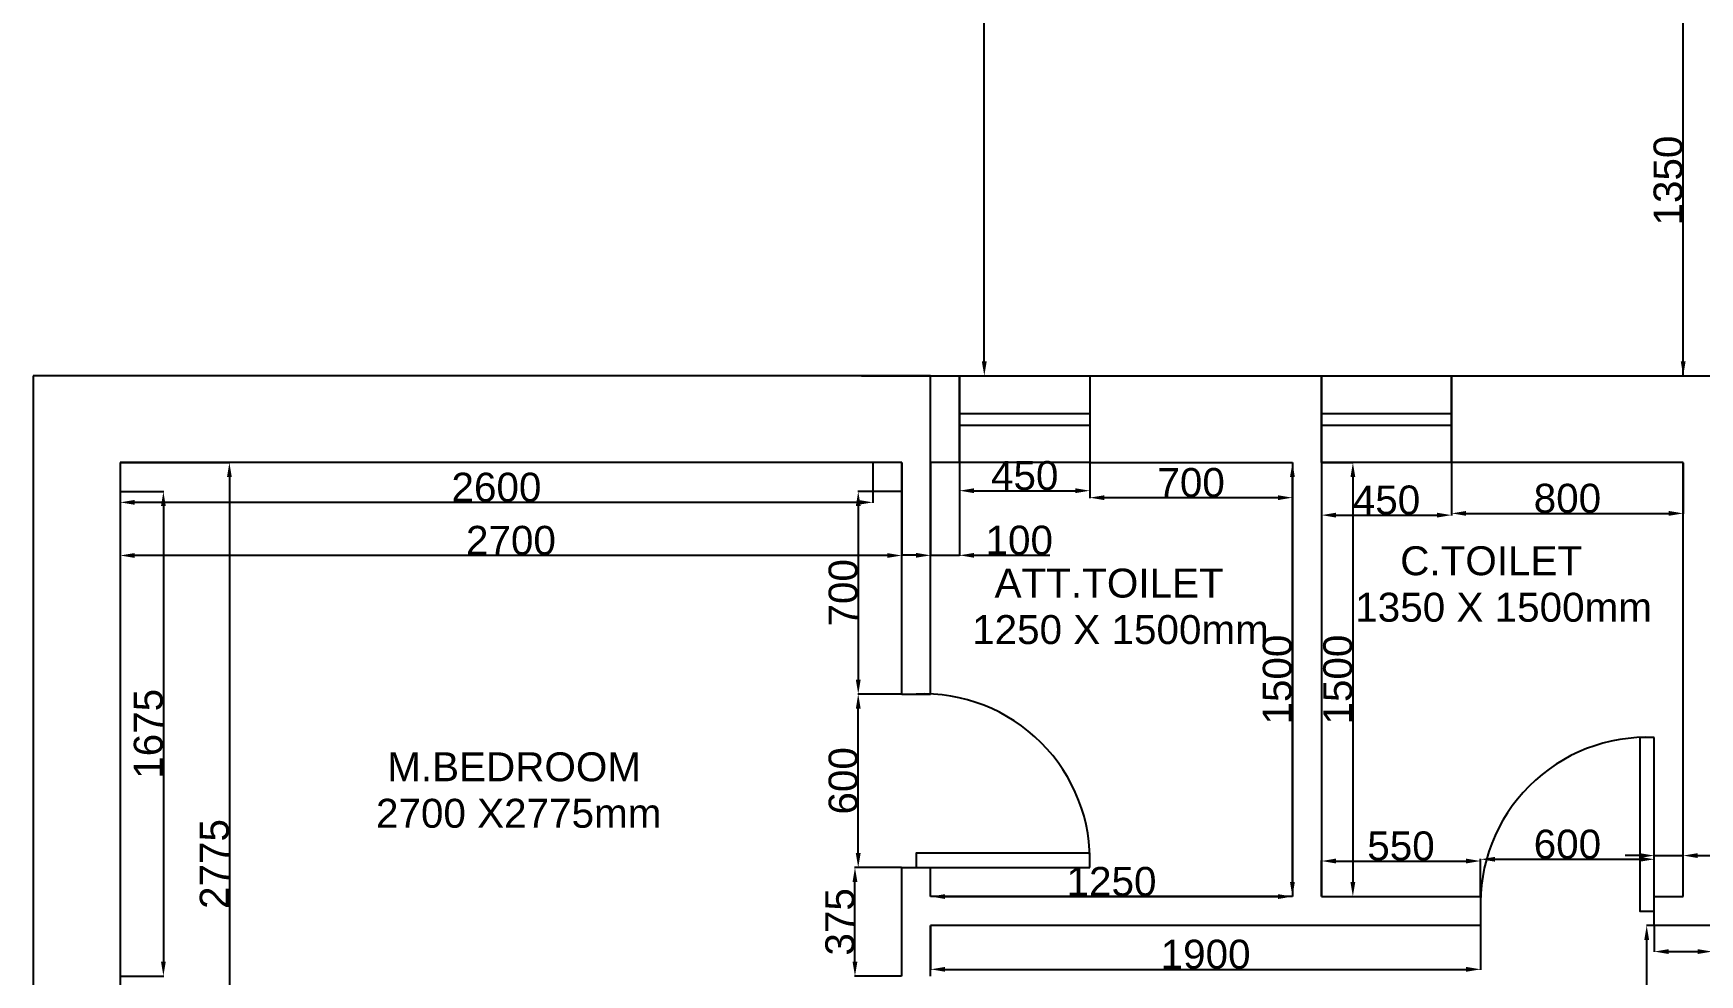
# Model space of a CAD drawing. Header units: millimetres. Extents: x 31576 to 52476, y 11068 to 27658.
# Drawn here: x 31576 to 37333, y 15913 to 19167 of the extents above; entities that cross this region are included whole.
import ezdxf

# ---------------------------------------------------------------- set-up
doc = ezdxf.new("R2010")
doc.units = ezdxf.units.MM
doc.layers.add('door', color=50, linetype='Continuous')
doc.layers.add('ventilator', color=240, linetype='Continuous')
doc.styles.get("Standard").update_dxf_attribs({"font": 'arial.ttf'})
doc.dimstyles.new('ISO-25', dxfattribs={"dimtxt": 100, "dimasz": 50, "dimexe": 1.25, "dimexo": 0.625, "dimtad": 1, "dimdec": 1, "dimtxsty": 'Standard', "dimcen": 2.5, "dimadec": 0, "dimazin": 0, "dimtfac": 1, "dimtdec": 1, "dimtmove": 0, "dimatfit": 3, "dimfxl": 1, "dimarcsym": 0})

# ---------------------------------------------------------------- blocks, each defined once
blk = doc.blocks.new('*D17')
at = {"color": 0, "lineweight": -2, "transparency": 16777216}
for p, q in [((34575.3, 16282.9), (34413.3, 16282.9)), ((34414.5, 15957.9), (34414.5, 16232.9)), ((34575.3, 15907.9), (34413.3, 15907.9))]:
    blk.add_line(p, q, dxfattribs=at)
at = {"color": 0, "transparency": 16777216}
for points in [[(34406.2, 16232.9), (34422.9, 16232.9), (34414.5, 16282.9)], [(34406.2, 15957.9), (34422.9, 15957.9), (34414.5, 15907.9)]]:
    blk.add_solid(points, dxfattribs=at)
at = {"layer": 'Defpoints', "color": 0, "transparency": 16777216}
for p in [(34414.5, 16282.9), (34575.9, 16282.9), (34575.9, 15907.9)]:
    blk.add_point(p, dxfattribs=at)
at = {"color": 0, "transparency": 16777216, "insert": (34362.8, 16095.4), "char_height": 100, "attachment_point": 5, "rotation": 90}
blk.add_mtext('375', dxfattribs=at)
blk = doc.blocks.new('*D18')
at = {"color": 0, "lineweight": -2, "transparency": 16777216}
for p, q in [((34575.3, 16882.9), (34424.6, 16882.9)), ((34425.8, 16332.9), (34425.8, 16832.9)), ((34575.3, 16282.9), (34424.6, 16282.9))]:
    blk.add_line(p, q, dxfattribs=at)
at = {"color": 0, "transparency": 16777216}
for points in [[(34417.5, 16832.9), (34434.2, 16832.9), (34425.8, 16882.9)], [(34417.5, 16332.9), (34434.2, 16332.9), (34425.8, 16282.9)]]:
    blk.add_solid(points, dxfattribs=at)
at = {"layer": 'Defpoints', "color": 0, "transparency": 16777216}
for p in [(34425.8, 16882.9), (34575.9, 16882.9), (34575.9, 16282.9)]:
    blk.add_point(p, dxfattribs=at)
at = {"color": 0, "transparency": 16777216, "insert": (34374.2, 16582.9), "char_height": 100, "attachment_point": 5, "rotation": 90}
blk.add_mtext('600', dxfattribs=at)
blk = doc.blocks.new('*D19')
at = {"color": 0, "lineweight": -2, "transparency": 16777216}
for p, q in [((34575.3, 17582.9), (34424.6, 17582.9)), ((34425.8, 17532.9), (34425.8, 16932.9)), ((34575.3, 16882.9), (34424.6, 16882.9))]:
    blk.add_line(p, q, dxfattribs=at)
at = {"color": 0, "transparency": 16777216}
for points in [[(34417.5, 17532.9), (34434.2, 17532.9), (34425.8, 17582.9)], [(34417.5, 16932.9), (34434.2, 16932.9), (34425.8, 16882.9)]]:
    blk.add_solid(points, dxfattribs=at)
at = {"layer": 'Defpoints', "color": 0, "transparency": 16777216}
for p in [(34575.9, 17582.9), (34425.8, 16882.9), (34575.9, 16882.9)]:
    blk.add_point(p, dxfattribs=at)
at = {"color": 0, "transparency": 16777216, "insert": (34374.2, 17232.9), "char_height": 100, "attachment_point": 5, "rotation": 90}
blk.add_mtext('700', dxfattribs=at)
blk = doc.blocks.new('*D20')
at = {"color": 0, "lineweight": -2, "transparency": 16777216}
for p, q in [((31875.9, 17682.2), (31875.9, 17544.3)), ((34475.9, 17682.2), (34475.9, 17544.3)), ((34425.9, 17545.6), (31925.9, 17545.6))]:
    blk.add_line(p, q, dxfattribs=at)
at = {"color": 0, "transparency": 16777216}
for points in [[(31925.9, 17553.9), (31925.9, 17537.2), (31875.9, 17545.6)], [(34425.9, 17553.9), (34425.9, 17537.2), (34475.9, 17545.6)]]:
    blk.add_solid(points, dxfattribs=at)
at = {"layer": 'Defpoints', "color": 0, "transparency": 16777216}
for p in [(31875.9, 17682.9), (34475.9, 17682.9), (31875.9, 17545.6)]:
    blk.add_point(p, dxfattribs=at)
at = {"color": 0, "transparency": 16777216, "insert": (33175.9, 17597.3), "char_height": 100, "attachment_point": 5}
blk.add_mtext('2600', dxfattribs=at)
blk = doc.blocks.new('*D21')
at = {"color": 0, "lineweight": -2, "transparency": 16777216}
for p, q in [((31875.9, 17682.2), (31875.9, 17360.6)), ((34575.9, 17682.2), (34575.9, 17360.6)), ((34525.9, 17361.9), (31925.9, 17361.9))]:
    blk.add_line(p, q, dxfattribs=at)
at = {"color": 0, "transparency": 16777216}
for points in [[(31925.9, 17370.2), (31925.9, 17353.6), (31875.9, 17361.9)], [(34525.9, 17370.2), (34525.9, 17353.6), (34575.9, 17361.9)]]:
    blk.add_solid(points, dxfattribs=at)
at = {"layer": 'Defpoints', "color": 0, "transparency": 16777216}
for p in [(31875.9, 17682.9), (34575.9, 17682.9), (31875.9, 17361.9)]:
    blk.add_point(p, dxfattribs=at)
at = {"color": 0, "transparency": 16777216, "insert": (33225.9, 17413.6), "char_height": 100, "attachment_point": 5}
blk.add_mtext('2700', dxfattribs=at)
blk = doc.blocks.new('*D22')
at = {"color": 0, "lineweight": -2, "transparency": 16777216}
for p, q in [((31876.5, 17582.9), (32026.4, 17582.9)), ((32025.2, 17532.9), (32025.2, 15957.9)), ((31876.5, 15907.9), (32026.4, 15907.9))]:
    blk.add_line(p, q, dxfattribs=at)
at = {"color": 0, "transparency": 16777216}
for points in [[(32016.9, 17532.9), (32033.5, 17532.9), (32025.2, 17582.9)], [(32016.9, 15957.9), (32033.5, 15957.9), (32025.2, 15907.9)]]:
    blk.add_solid(points, dxfattribs=at)
at = {"layer": 'Defpoints', "color": 0, "transparency": 16777216}
for p in [(31875.9, 17582.9), (31875.9, 15907.9), (32025.2, 15907.9)]:
    blk.add_point(p, dxfattribs=at)
at = {"color": 0, "transparency": 16777216, "insert": (31973.5, 16745.4), "char_height": 100, "attachment_point": 5, "rotation": 90}
blk.add_mtext('1675', dxfattribs=at)
blk = doc.blocks.new('*D23')
at = {"color": 0, "lineweight": -2, "transparency": 16777216}
for p, q in [((31876.5, 17682.9), (32254.6, 17682.9)), ((32253.3, 17632.9), (32253.3, 14957.9)), ((31876.5, 14907.9), (32254.6, 14907.9))]:
    blk.add_line(p, q, dxfattribs=at)
at = {"color": 0, "transparency": 16777216}
for points in [[(32245, 17632.9), (32261.6, 17632.9), (32253.3, 17682.9)], [(32245, 14957.9), (32261.6, 14957.9), (32253.3, 14907.9)]]:
    blk.add_solid(points, dxfattribs=at)
at = {"layer": 'Defpoints', "color": 0, "transparency": 16777216}
for p in [(31875.9, 17682.9), (31875.9, 14907.9), (32253.3, 14907.9)]:
    blk.add_point(p, dxfattribs=at)
at = {"color": 0, "transparency": 16777216, "insert": (32201.6, 16295.4), "char_height": 100, "attachment_point": 5, "rotation": 90}
blk.add_mtext('2775', dxfattribs=at)
blk = doc.blocks.new('*D30')
at = {"color": 0, "lineweight": -2, "transparency": 16777216}
for p, q in [((34675.9, 16182.2), (34675.9, 16181.6)), ((34725.9, 16182.9), (35875.9, 16182.9)), ((35925.9, 16183.5), (35925.9, 16184.1))]:
    blk.add_line(p, q, dxfattribs=at)
at = {"color": 0, "transparency": 16777216}
for points in [[(34725.9, 16191.2), (34725.9, 16174.5), (34675.9, 16182.9)], [(35875.9, 16191.2), (35875.9, 16174.5), (35925.9, 16182.9)]]:
    blk.add_solid(points, dxfattribs=at)
at = {"layer": 'Defpoints', "color": 0, "transparency": 16777216}
for p in [(34675.9, 16182.9), (35925.9, 16182.9), (35925.9, 16182.9)]:
    blk.add_point(p, dxfattribs=at)
at = {"color": 0, "transparency": 16777216, "insert": (35300.9, 16234.6), "char_height": 100, "attachment_point": 5}
blk.add_mtext('1250', dxfattribs=at)
blk = doc.blocks.new('*D31')
at = {"color": 0, "lineweight": -2, "transparency": 16777216}
for p, q in [((36025.9, 17682.2), (36025.9, 17500.1)), ((36475.9, 17682.2), (36475.9, 17500.1)), ((36075.9, 17501.4), (36425.9, 17501.4))]:
    blk.add_line(p, q, dxfattribs=at)
at = {"color": 0, "transparency": 16777216}
for points in [[(36075.9, 17509.7), (36075.9, 17493.1), (36025.9, 17501.4)], [(36425.9, 17509.7), (36425.9, 17493.1), (36475.9, 17501.4)]]:
    blk.add_solid(points, dxfattribs=at)
at = {"layer": 'Defpoints', "color": 0, "transparency": 16777216}
for p in [(36025.9, 17682.9), (36475.9, 17682.9), (36475.9, 17501.4)]:
    blk.add_point(p, dxfattribs=at)
at = {"color": 0, "transparency": 16777216, "insert": (36250.9, 17553.1), "char_height": 100, "attachment_point": 5}
blk.add_mtext('450', dxfattribs=at)
blk = doc.blocks.new('*D32')
at = {"color": 0, "lineweight": -2, "transparency": 16777216}
for p, q in [((36475.9, 17682.2), (36475.9, 17506.2)), ((37275.9, 17682.2), (37275.9, 17506.2)), ((36525.9, 17507.4), (37225.9, 17507.4))]:
    blk.add_line(p, q, dxfattribs=at)
at = {"color": 0, "transparency": 16777216}
for points in [[(36525.9, 17515.8), (36525.9, 17499.1), (36475.9, 17507.4)], [(37225.9, 17515.8), (37225.9, 17499.1), (37275.9, 17507.4)]]:
    blk.add_solid(points, dxfattribs=at)
at = {"layer": 'Defpoints', "color": 0, "transparency": 16777216}
for p in [(36475.9, 17682.9), (37275.9, 17682.9), (37275.9, 17507.4)]:
    blk.add_point(p, dxfattribs=at)
at = {"color": 0, "transparency": 16777216, "insert": (36875.9, 17559.1), "char_height": 100, "attachment_point": 5}
blk.add_mtext('800', dxfattribs=at)
blk = doc.blocks.new('*D33')
at = {"color": 0, "lineweight": -2, "transparency": 16777216}
for p, q in [((34675.9, 17682.2), (34675.9, 17361.2)), ((34775.9, 17682.2), (34775.9, 17361.2)), ((34625.9, 17362.5), (34575.9, 17362.5)), ((34675.9, 17362.5), (34775.9, 17362.5)), ((34825.9, 17362.5), (35088.3, 17362.5))]:
    blk.add_line(p, q, dxfattribs=at)
at = {"color": 0, "transparency": 16777216}
for points in [[(34625.9, 17370.8), (34625.9, 17354.2), (34675.9, 17362.5)], [(34825.9, 17370.8), (34825.9, 17354.2), (34775.9, 17362.5)]]:
    blk.add_solid(points, dxfattribs=at)
at = {"layer": 'Defpoints', "color": 0, "transparency": 16777216}
for p in [(34675.9, 17682.9), (34775.9, 17682.9), (34775.9, 17362.5)]:
    blk.add_point(p, dxfattribs=at)
at = {"color": 0, "transparency": 16777216, "insert": (34982.1, 17414.2), "char_height": 100, "attachment_point": 5}
blk.add_mtext('100', dxfattribs=at)
blk = doc.blocks.new('*D34')
at = {"color": 0, "lineweight": -2, "transparency": 16777216}
for p, q in [((34775.9, 17682.2), (34775.9, 17584.7)), ((35225.9, 17682.2), (35225.9, 17584.7)), ((34825.9, 17585.9), (35175.9, 17585.9))]:
    blk.add_line(p, q, dxfattribs=at)
at = {"color": 0, "transparency": 16777216}
for points in [[(34825.9, 17594.3), (34825.9, 17577.6), (34775.9, 17585.9)], [(35175.9, 17594.3), (35175.9, 17577.6), (35225.9, 17585.9)]]:
    blk.add_solid(points, dxfattribs=at)
at = {"layer": 'Defpoints', "color": 0, "transparency": 16777216}
for p in [(34775.9, 17682.9), (35225.9, 17682.9), (35225.9, 17585.9)]:
    blk.add_point(p, dxfattribs=at)
at = {"color": 0, "transparency": 16777216, "insert": (35000.9, 17637.6), "char_height": 100, "attachment_point": 5}
blk.add_mtext('450', dxfattribs=at)
blk = doc.blocks.new('*D35')
at = {"color": 0, "lineweight": -2, "transparency": 16777216}
for p, q in [((35225.9, 17682.2), (35225.9, 17560.5)), ((35925.9, 17682.2), (35925.9, 17560.5)), ((35275.9, 17561.8), (35875.9, 17561.8))]:
    blk.add_line(p, q, dxfattribs=at)
at = {"color": 0, "transparency": 16777216}
for points in [[(35275.9, 17570.1), (35275.9, 17553.4), (35225.9, 17561.8)], [(35875.9, 17570.1), (35875.9, 17553.4), (35925.9, 17561.8)]]:
    blk.add_solid(points, dxfattribs=at)
at = {"layer": 'Defpoints', "color": 0, "transparency": 16777216}
for p in [(35225.9, 17682.9), (35925.9, 17682.9), (35925.9, 17561.8)]:
    blk.add_point(p, dxfattribs=at)
at = {"color": 0, "transparency": 16777216, "insert": (35575.9, 17613.5), "char_height": 100, "attachment_point": 5}
blk.add_mtext('700', dxfattribs=at)
blk = doc.blocks.new('*D36')
at = {"color": 0, "lineweight": -2, "transparency": 16777216}
for p, q in [((36025.9, 16183.5), (36025.9, 16307)), ((36075.9, 16305.7), (36525.9, 16305.7)), ((36575.9, 16183.5), (36575.9, 16307))]:
    blk.add_line(p, q, dxfattribs=at)
at = {"color": 0, "transparency": 16777216}
for points in [[(36075.9, 16314.1), (36075.9, 16297.4), (36025.9, 16305.7)], [(36525.9, 16314.1), (36525.9, 16297.4), (36575.9, 16305.7)]]:
    blk.add_solid(points, dxfattribs=at)
at = {"layer": 'Defpoints', "color": 0, "transparency": 16777216}
for p in [(36575.9, 16305.7), (36025.9, 16182.9), (36575.9, 16182.9)]:
    blk.add_point(p, dxfattribs=at)
at = {"color": 0, "transparency": 16777216, "insert": (36300.9, 16357.4), "char_height": 100, "attachment_point": 5}
blk.add_mtext('550', dxfattribs=at)
blk = doc.blocks.new('*D37')
at = {"color": 0, "lineweight": -2, "transparency": 16777216}
for p, q in [((36575.9, 16183.5), (36575.9, 16313)), ((36625.9, 16311.8), (37125.9, 16311.8)), ((37175.9, 16183.5), (37175.9, 16313))]:
    blk.add_line(p, q, dxfattribs=at)
at = {"color": 0, "transparency": 16777216}
for points in [[(36625.9, 16320.1), (36625.9, 16303.4), (36575.9, 16311.8)], [(37125.9, 16320.1), (37125.9, 16303.4), (37175.9, 16311.8)]]:
    blk.add_solid(points, dxfattribs=at)
at = {"layer": 'Defpoints', "color": 0, "transparency": 16777216}
for p in [(37175.9, 16311.8), (36575.9, 16182.9), (37175.9, 16182.9)]:
    blk.add_point(p, dxfattribs=at)
at = {"color": 0, "transparency": 16777216, "insert": (36875.9, 16363.4), "char_height": 100, "attachment_point": 5}
blk.add_mtext('600', dxfattribs=at)
blk = doc.blocks.new('*D38')
at = {"color": 0, "lineweight": -2, "transparency": 16777216}
for p, q in [((37125.9, 16324.5), (37075.9, 16324.5)), ((37175.9, 16183.5), (37175.9, 16325.8)), ((37175.9, 16324.5), (37275.9, 16324.5)), ((37275.9, 16183.5), (37275.9, 16325.8)), ((37325.9, 16324.5), (37588.3, 16324.5))]:
    blk.add_line(p, q, dxfattribs=at)
at = {"color": 0, "transparency": 16777216}
for points in [[(37125.9, 16332.8), (37125.9, 16316.2), (37175.9, 16324.5)], [(37325.9, 16332.8), (37325.9, 16316.2), (37275.9, 16324.5)]]:
    blk.add_solid(points, dxfattribs=at)
at = {"layer": 'Defpoints', "color": 0, "transparency": 16777216}
for p in [(37275.9, 16324.5), (37175.9, 16182.9), (37275.9, 16182.9)]:
    blk.add_point(p, dxfattribs=at)
at = {"color": 0, "transparency": 16777216, "insert": (37482.1, 16376.2), "char_height": 100, "attachment_point": 5}
blk.add_mtext('100', dxfattribs=at)
blk = doc.blocks.new('*D39')
at = {"color": 0, "lineweight": -2, "transparency": 16777216}
for p, q in [((34675.9, 16082.2), (34675.9, 15930.1)), ((36575.9, 16082.2), (36575.9, 15930.1)), ((34725.9, 15931.3), (36525.9, 15931.3))]:
    blk.add_line(p, q, dxfattribs=at)
at = {"color": 0, "transparency": 16777216}
for points in [[(34725.9, 15939.7), (34725.9, 15923), (34675.9, 15931.3)], [(36525.9, 15939.7), (36525.9, 15923), (36575.9, 15931.3)]]:
    blk.add_solid(points, dxfattribs=at)
at = {"layer": 'Defpoints', "color": 0, "transparency": 16777216}
for p in [(34675.9, 16082.9), (36575.9, 16082.9), (36575.9, 15931.3)]:
    blk.add_point(p, dxfattribs=at)
at = {"color": 0, "transparency": 16777216, "insert": (35625.9, 15983), "char_height": 100, "attachment_point": 5}
blk.add_mtext('1900', dxfattribs=at)
blk = doc.blocks.new('*D41')
at = {"color": 0, "lineweight": -2, "transparency": 16777216}
for p, q in [((37275.3, 16082.9), (37148.6, 16082.9)), ((37149.8, 12932.9), (37149.8, 16032.9)), ((37275.3, 12882.9), (37148.6, 12882.9))]:
    blk.add_line(p, q, dxfattribs=at)
at = {"color": 0, "transparency": 16777216}
for points in [[(37141.5, 16032.9), (37158.2, 16032.9), (37149.8, 16082.9)], [(37141.5, 12932.9), (37158.2, 12932.9), (37149.8, 12882.9)]]:
    blk.add_solid(points, dxfattribs=at)
at = {"layer": 'Defpoints', "color": 0, "transparency": 16777216}
for p in [(37149.8, 16082.9), (37275.9, 16082.9), (37275.9, 12882.9)]:
    blk.add_point(p, dxfattribs=at)
at = {"color": 0, "transparency": 16777216, "insert": (37098.1, 14482.9), "char_height": 100, "attachment_point": 5, "rotation": 90}
blk.add_mtext('3200', dxfattribs=at)
blk = doc.blocks.new('*D50')
at = {"color": 0, "lineweight": -2, "transparency": 16777216}
for p, q in [((37175.9, 16082.2), (37175.9, 15991.4)), ((37375.9, 16082.2), (37375.9, 15991.4)), ((37225.9, 15992.7), (37325.9, 15992.7)), ((37375.9, 15992.7), (37649.4, 15992.7))]:
    blk.add_line(p, q, dxfattribs=at)
at = {"color": 0, "transparency": 16777216}
for points in [[(37225.9, 16001), (37225.9, 15984.3), (37175.9, 15992.7)], [(37325.9, 16001), (37325.9, 15984.3), (37375.9, 15992.7)]]:
    blk.add_solid(points, dxfattribs=at)
at = {"layer": 'Defpoints', "color": 0, "transparency": 16777216}
for p in [(37175.9, 16082.9), (37375.9, 16082.9), (37375.9, 15992.7)]:
    blk.add_point(p, dxfattribs=at)
at = {"color": 0, "transparency": 16777216, "insert": (37537.7, 16044.4), "char_height": 100, "attachment_point": 5}
blk.add_mtext('200', dxfattribs=at)
blk = doc.blocks.new('*D68')
at = {"color": 0, "lineweight": -2, "transparency": 16777216}
for p, q in [((35925.3, 17682.9), (35924.6, 17682.9)), ((35925.9, 16232.9), (35925.9, 17632.9)), ((35925.3, 16182.9), (35924.6, 16182.9))]:
    blk.add_line(p, q, dxfattribs=at)
at = {"color": 0, "transparency": 16777216}
for points in [[(35917.5, 17632.9), (35934.2, 17632.9), (35925.9, 17682.9)], [(35917.5, 16232.9), (35934.2, 16232.9), (35925.9, 16182.9)]]:
    blk.add_solid(points, dxfattribs=at)
at = {"layer": 'Defpoints', "color": 0, "transparency": 16777216}
for p in [(35925.9, 17682.9), (35925.9, 17682.9), (35925.9, 16182.9)]:
    blk.add_point(p, dxfattribs=at)
at = {"color": 0, "transparency": 16777216, "insert": (35874.2, 16932.9), "char_height": 100, "attachment_point": 5, "rotation": 90}
blk.add_mtext('1500', dxfattribs=at)
blk = doc.blocks.new('*D69')
at = {"color": 0, "lineweight": -2, "transparency": 16777216}
for p, q in [((36026.5, 17682.9), (36135.9, 17682.9)), ((36134.7, 17632.9), (36134.7, 16232.9)), ((36026.5, 16182.9), (36135.9, 16182.9))]:
    blk.add_line(p, q, dxfattribs=at)
at = {"color": 0, "transparency": 16777216}
for points in [[(36126.4, 17632.9), (36143, 17632.9), (36134.7, 17682.9)], [(36126.4, 16232.9), (36143, 16232.9), (36134.7, 16182.9)]]:
    blk.add_solid(points, dxfattribs=at)
at = {"layer": 'Defpoints', "color": 0, "transparency": 16777216}
for p in [(36025.9, 17682.9), (36025.9, 16182.9), (36134.7, 16182.9)]:
    blk.add_point(p, dxfattribs=at)
at = {"color": 0, "transparency": 16777216, "insert": (36083, 16932.9), "char_height": 100, "attachment_point": 5, "rotation": 90}
blk.add_mtext('1500', dxfattribs=at)
blk = doc.blocks.new('*D98')
at = {"color": 0, "lineweight": -2, "transparency": 16777216}
for p, q in [((37275.3, 19332.9), (37274.6, 19332.9)), ((37275.9, 18032.9), (37275.9, 19282.9)), ((37275.3, 17982.9), (37274.6, 17982.9))]:
    blk.add_line(p, q, dxfattribs=at)
at = {"color": 0, "transparency": 16777216}
for points in [[(37267.5, 19282.9), (37284.2, 19282.9), (37275.9, 19332.9)], [(37267.5, 18032.9), (37284.2, 18032.9), (37275.9, 17982.9)]]:
    blk.add_solid(points, dxfattribs=at)
at = {"layer": 'Defpoints', "color": 0, "transparency": 16777216}
for p in [(37275.9, 19332.9), (37275.9, 19332.9), (37275.9, 17982.9)]:
    blk.add_point(p, dxfattribs=at)
at = {"color": 0, "transparency": 16777216, "insert": (37224.2, 18657.9), "char_height": 100, "attachment_point": 5, "rotation": 90}
blk.add_mtext('1350', dxfattribs=at)
blk = doc.blocks.new('*D99')
at = {"color": 0, "lineweight": -2, "transparency": 16777216}
for p, q in [((34437, 21257.9), (34862.5, 21257.9)), ((34861.3, 18032.9), (34861.3, 21207.9)), ((34437, 17982.9), (34862.5, 17982.9))]:
    blk.add_line(p, q, dxfattribs=at)
at = {"color": 0, "transparency": 16777216}
for points in [[(34852.9, 21207.9), (34869.6, 21207.9), (34861.3, 21257.9)], [(34852.9, 18032.9), (34869.6, 18032.9), (34861.3, 17982.9)]]:
    blk.add_solid(points, dxfattribs=at)
at = {"layer": 'Defpoints', "color": 0, "transparency": 16777216}
for p in [(34436.4, 21257.9), (34861.3, 21257.9), (34436.4, 17982.9)]:
    blk.add_point(p, dxfattribs=at)
at = {"color": 0, "transparency": 16777216, "insert": (34809.6, 19620.4), "char_height": 100, "attachment_point": 5, "rotation": 90}
blk.add_mtext('3275', dxfattribs=at)

msp = doc.modelspace()

# ---------------------------------------------------------------- linework, layer by layer
for p, q in [((37275.88, 17982.87), (37275.88, 19332.87)), ((31575.88, 17982.87), (31575.88, 11907.87)), ((34675.88, 17982.87), (31575.88, 17982.87)), ((34675.88, 16882.87), (34675.88, 17982.87)), ((35225.88, 17982.87), (36025.88, 17982.87)), ((35225.88, 17982.87), (35225.88, 17682.87)), ((36025.88, 17982.87), (36025.88, 16182.87)), ((31875.88, 17682.87), (31875.88, 14907.87)), ((34575.88, 17682.87), (31875.88, 17682.87)), ((31875.88, 17682.87), (31875.88, 17582.87)), ((34575.88, 16882.87), (34575.88, 17682.87)), ((34575.88, 17682.87), (34575.88, 17582.87)), ((35225.88, 17682.87), (35925.88, 17682.87)), ((35925.88, 17682.87), (35925.88, 16182.87)), ((37275.88, 16182.87), (37275.88, 17682.87)), ((34575.88, 16882.87), (34675.88, 16882.87)), ((34575.88, 15907.87), (34575.88, 16282.87)), ((34575.88, 16282.87), (34675.88, 16282.87)), ((34575.88, 15907.87), (34575.88, 16282.87)), ((34675.88, 16182.87), (34675.88, 16282.87)), ((35925.88, 16182.87), (34675.88, 16182.87)), ((36575.88, 16182.87), (36575.88, 16082.87)), ((37175.88, 16082.87), (37175.88, 16182.87)), ((37175.88, 16182.87), (37275.88, 16182.87)), ((34675.88, 15907.87), (34675.88, 16082.87)), ((36025.88, 16082.87), (34675.88, 16082.87)), ((37375.88, 16082.87), (37175.88, 16082.87))]:
    msp.add_line(p, q)
msp.add_lwpolyline([(34675.88, 17982.87), (34775.88, 17982.87), (34775.88, 17682.87), (34675.88, 17682.87)], close=True)
for points in [[(37275.88, 17682.87), (36475.88, 17682.87), (36475.88, 17982.87), (37375.88, 17982.87), (37375.88, 17682.87)], [(36025.88, 16182.87), (36575.88, 16182.87)], [(36575.88, 16082.87), (36025.88, 16082.87)]]:
    msp.add_lwpolyline(points)
at = {"layer": 'door'}
for points in [[(37175.88, 16732.87), (37125.88, 16732.87), (37125.88, 16132.87), (37175.88, 16132.87)], [(35225.88, 16282.87), (35225.88, 16332.87), (34625.88, 16332.87), (34625.88, 16282.87)]]:
    msp.add_lwpolyline(points, close=True, dxfattribs=at)
for centre, start, end in [((34650.88, 16307.87), 357.510447, 92.489553), ((37150.88, 16157.87), 87.510447, 182.489553)]:
    msp.add_arc(centre, 575.54, start, end, dxfattribs=at)
at = {"layer": 'ventilator'}
for p, q in [((34775.88, 17852.87), (35225.88, 17852.87)), ((36025.88, 17852.87), (36475.88, 17852.87)), ((34775.88, 17812.87), (35225.88, 17812.87)), ((36025.88, 17812.87), (36475.88, 17812.87))]:
    msp.add_line(p, q, dxfattribs=at)
for points in [[(34775.88, 17982.87), (35225.88, 17982.87), (35225.88, 17682.87), (34775.88, 17682.87)], [(36025.88, 17982.87), (36475.88, 17982.87), (36475.88, 17682.87), (36025.88, 17682.87)]]:
    msp.add_lwpolyline(points, close=True, dxfattribs=at)

# ---------------------------------------------------------------- texts
for s, p in [('    C.TOILET', (36142.97, 17293.72)), ('  ATT.TOILET', (34819.28, 17216.49)), ('1350 X 1500mm', (36142.97, 17133.08)), ('1250 X 1500mm', (34819.28, 17055.85)), (' M.BEDROOM', (32759.62, 16581.46)), ('2700 X2775mm', (32759.62, 16420.82))]:
    msp.add_text(s, height=100).set_placement(p)

# ---------------------------------------------------------------- dimensions: what is measured, and where the dimension line sits
for base, p1, p2, picture, middle in [((34861.28, 21257.87), (34436.41, 17982.87), (34436.41, 21257.87), '*D99', (34809.56, 19620.37)), ((37275.88, 19332.87), (37275.88, 17982.87), (37275.88, 19332.87), '*D98', (37224.16, 18657.87)), ((32253.31, 14907.87), (31875.88, 17682.87), (31875.88, 14907.87), '*D23', (32201.63, 16295.37)), ((35925.88, 17682.87), (35925.88, 16182.87), (35925.88, 17682.87), '*D68', (35874.19, 16932.87)), ((36134.69, 16182.87), (36025.88, 17682.87), (36025.88, 16182.87), '*D69', (36083.01, 16932.87)), ((32025.19, 15907.87), (31875.88, 17582.87), (31875.88, 15907.87), '*D22', (31973.51, 16745.37)), ((34425.85, 16882.87), (34575.88, 17582.87), (34575.88, 16882.87), '*D19', (34374.16, 17232.87)), ((34425.85, 16882.87), (34575.88, 16282.87), (34575.88, 16882.87), '*D18', (34374.16, 16582.87)), ((34414.54, 16282.87), (34575.88, 15907.87), (34575.88, 16282.87), '*D17', (34362.82, 16095.37)), ((37149.83, 16082.87), (37275.88, 12882.87), (37275.88, 16082.87), '*D41', (37098.12, 14482.87))]:
    dim = msp.add_linear_dim(base=base, p1=p1, p2=p2, angle=90, dimstyle='ISO-25')
    dim.commit()
    dim.dimension.update_dxf_attribs({"geometry": picture, "text_midpoint": middle})
for base, p1, p2, picture, middle in [((31875.88, 17545.57), (34475.88, 17682.87), (31875.88, 17682.87), '*D20', (33175.88, 17597.25)), ((31875.88, 17361.88), (34575.88, 17682.87), (31875.88, 17682.87), '*D21', (33225.88, 17413.57)), ((34775.88, 17362.5), (34675.88, 17682.87), (34775.88, 17682.87), '*D33', (34982.09, 17414.18)), ((35225.88, 17585.93), (34775.88, 17682.87), (35225.88, 17682.87), '*D34', (35000.88, 17637.61)), ((35925.88, 17561.78), (35225.88, 17682.87), (35925.88, 17682.87), '*D35', (35575.88, 17613.46)), ((36475.88, 17501.39), (36025.88, 17682.87), (36475.88, 17682.87), '*D31', (36250.88, 17553.07)), ((37275.88, 17507.43), (36475.88, 17682.87), (37275.88, 17682.87), '*D32', (36875.88, 17559.11)), ((36575.88, 16305.73), (36025.88, 16182.87), (36575.88, 16182.87), '*D36', (36300.88, 16357.41)), ((37175.88, 16311.77), (36575.88, 16182.87), (37175.88, 16182.87), '*D37', (36875.88, 16363.45)), ((37275.88, 16324.5), (37175.88, 16182.87), (37275.88, 16182.87), '*D38', (37482.09, 16376.18)), ((35925.88, 16182.87), (34675.88, 16182.87), (35925.88, 16182.87), '*D30', (35300.88, 16234.55)), ((36575.88, 15931.33), (34675.88, 16082.87), (36575.88, 16082.87), '*D39', (35625.88, 15983.01)), ((37375.88, 15992.68), (37175.88, 16082.87), (37375.88, 16082.87), '*D50', (37537.65, 16044.37))]:
    dim = msp.add_linear_dim(base=base, p1=p1, p2=p2, dimstyle='ISO-25')
    dim.commit()
    dim.dimension.update_dxf_attribs({"geometry": picture, "text_midpoint": middle})

doc.saveas('drawing.dxf')
